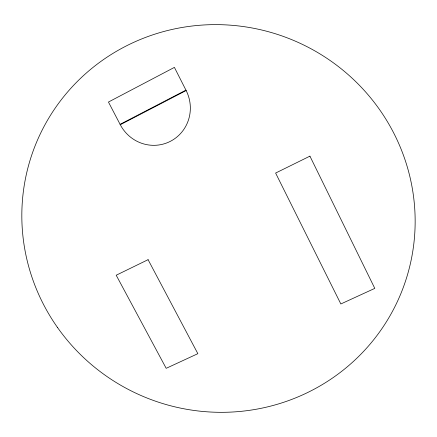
<?xml version="1.0" encoding="UTF-8"?>
<svg xmlns="http://www.w3.org/2000/svg" width="437" height="437" viewBox="0 0 437 437"><rect width="100%" height="100%" fill="white"/><g stroke="black" fill="none" stroke-linecap="round" stroke-linejoin="round"><path stroke-width="0.66" d="M120.082 124.332L185.933 90.131L174.407 67.385L108.452 102.045L120.082 124.332A38.052 37.096 67.1 0 0 170.512 141.255A38.052 37.096 67.1 0 0 185.933 90.131M120.284 124.725L186.14 90.53M309.926 156.151L275.616 173.052L340.844 303.966L374.793 288.382L309.926 156.151M148.083 259.682L116.198 275.223L166.186 368.32L197.857 353.675L148.083 259.682M57.662 327.712A197.256 193.247 22.7 0 0 396.927 302.535A197.256 193.247 22.7 0 0 200.873 25.171A197.256 193.247 22.7 0 0 57.662 327.712"/></g></svg>
